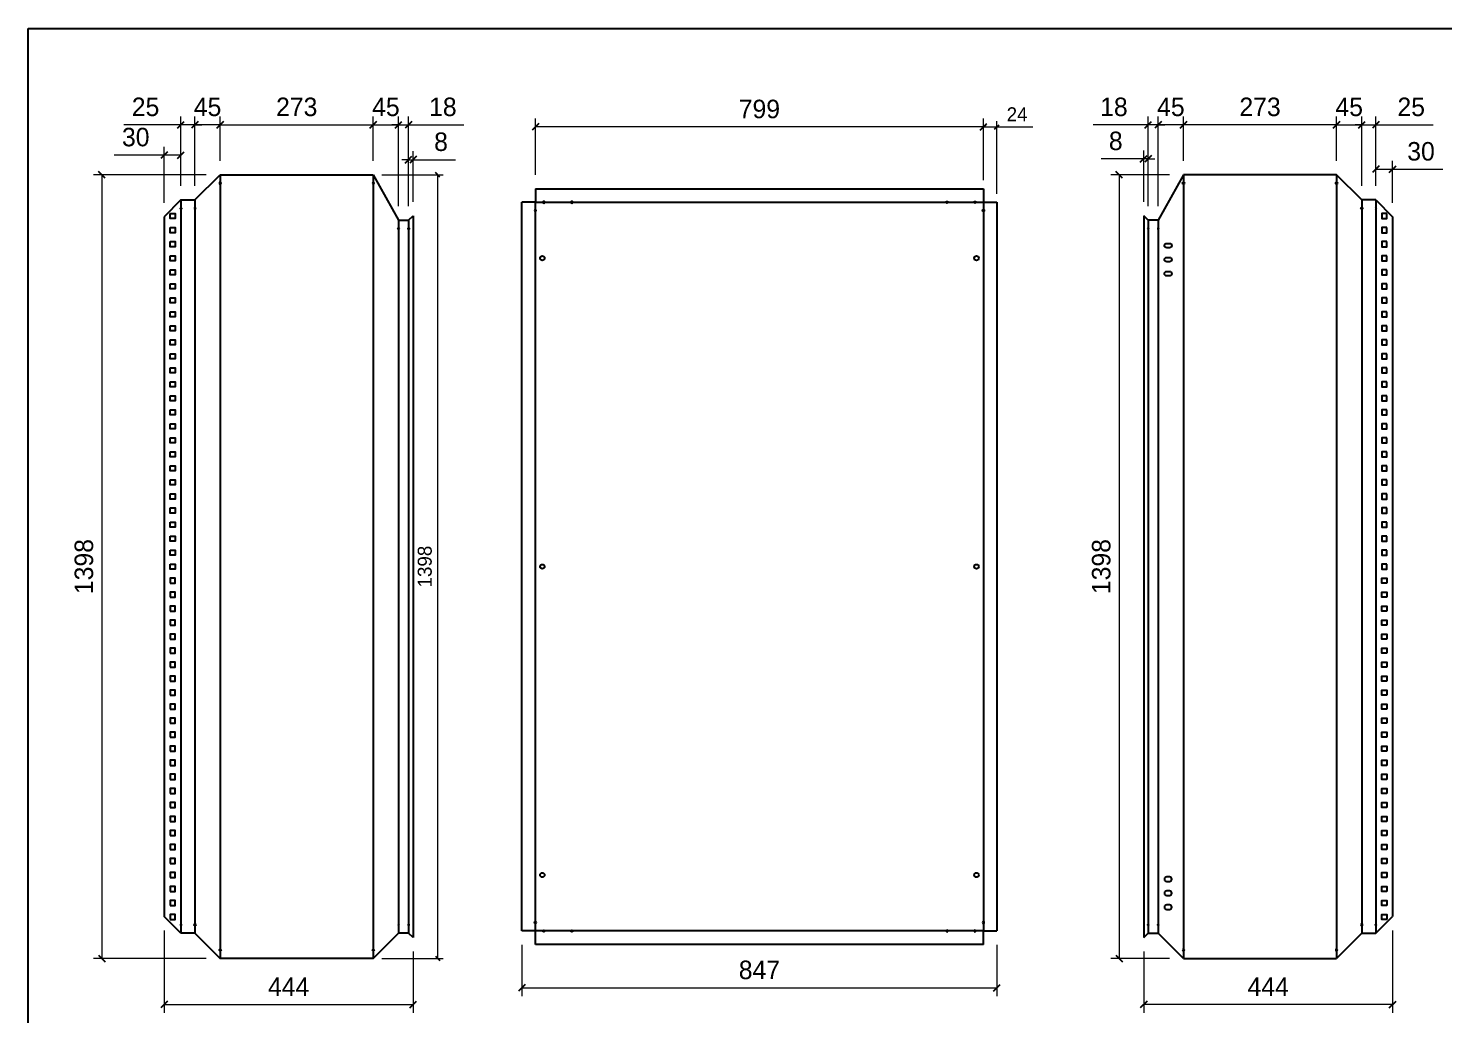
# Model space of a CAD drawing. Header units: millimetres. Extents: x 0 to 3953, y 0 to 2795.
# Drawn here: x 0 to 2524, y 1036 to 2795 of the extents above; entities that cross this region are included whole.
import ezdxf

# ---------------------------------------------------------------- set-up
doc = ezdxf.new("R2010")
doc.units = ezdxf.units.MM
doc.layers.add('CNC', color=7, linetype='Continuous')
doc.layers.add('DIM', color=253, linetype='Continuous')
doc.styles.add('Arial', font='arial.ttf')
doc.dimstyles.new('Dim-25', dxfattribs={"dimtxt": 25, "dimasz": 8, "dimexe": 10, "dimexo": 15, "dimgap": 10, "dimtad": 1, "dimdec": 0, "dimtxsty": 'Standard', "dimblk": 'OBLIQUE', "dimcen": 10, "dimclrd": 5, "dimclre": 5, "dimclrt": 3, "dimazin": 3, "dimtfac": 1, "dimtdec": 0, "dimtmove": 0, "dimatfit": 3, "dimldrblk": 'OBLIQUE', "dimlwd": 9, "dimlwe": 9})
doc.dimstyles.new('Dim-33', dxfattribs={"dimtxt": 33, "dimasz": 12, "dimexe": 15, "dimexo": 25, "dimgap": 15, "dimtad": 1, "dimdec": 0, "dimtxsty": 'Standard', "dimblk": 'OBLIQUE', "dimcen": 10, "dimclrd": 5, "dimclre": 5, "dimclrt": 3, "dimazin": 3, "dimtfac": 1, "dimtdec": 0, "dimtmove": 0, "dimatfit": 3, "dimldrblk": 'OPEN30', "dimlwd": 9, "dimlwe": 9})

# ---------------------------------------------------------------- blocks, each defined once
blk = doc.blocks.new('KHUNG CHUẨN')
at = {"color": 7}
blk.add_lwpolyline([(16919.2, -26555.2), (19889.2, -26555.2), (19889.2, -28655.2), (16919.2, -28655.2)], close=True, dxfattribs=at)
at = {"color": 3, "style": 'Arial'}
for tag, p in [('#01', (17055.6, -28580.1)), ('#02', (17431.4, -28580.1)), ('#03', (18030.6, -28580.1)), ('#08', (18751.7, -28580.1)), ('#10', (19064.8, -28580.1)), ('#04', (17024.8, -28634.6)), ('#05', (17308.5, -28633)), ('#06', (17632.7, -28633.7)), ('#07', (18002, -28634.7)), ('#09', (18753.8, -28632.6)), ('#11', (19060.3, -28625.7)), ('#12', (19806.5, -28628.9))]:
    blk.add_attdef(tag, p, '', height=20, dxfattribs=at)
blk = doc.blocks.new('*D1')
at = {"color": 0, "linetype": 'ByBlock', "lineweight": -2}
for p, q in [((733.9, 2529.9), (725.9, 2537.9)), ((725.9, 1140.3), (733.9, 1132.3))]:
    blk.add_line(p, q, dxfattribs=at)
at = {"layer": 'Defpoints', "color": 0, "transparency": 16777216}
for p in [(615.2, 2533.9), (615.2, 1136.3), (729.9, 1136.3)]:
    blk.add_point(p, dxfattribs=at)
at = {"layer": 'DIM', "color": 5, "lineweight": 9, "transparency": 16777216}
for p, q in [((630.2, 2533.9), (739.9, 2533.9)), ((729.9, 2533.9), (729.9, 1136.3)), ((630.2, 1136.3), (739.9, 1136.3))]:
    blk.add_line(p, q, dxfattribs=at)
at = {"layer": 'DIM', "color": 3, "transparency": 16777216, "insert": (707.1, 1835.1), "char_height": 25, "attachment_point": 5, "rotation": 90}
blk.add_mtext('1398', dxfattribs=at)
blk = doc.blocks.new('_Oblique')
at = {"color": 0, "linetype": 'ByBlock', "lineweight": -2}
blk.add_line((-0.5, -0.5), (0.5, 0.5), dxfattribs=at)
blk = doc.blocks.new('*D2')
at = {"color": 0, "linetype": 'ByBlock', "lineweight": -2}
for p, q in [((348.2, 2629), (336.2, 2617)), ((609.2, 2617), (621.2, 2629))]:
    blk.add_line(p, q, dxfattribs=at)
at = {"color": 5, "lineweight": 9, "ltscale": 3, "transparency": 16777216}
for p, q in [((342.2, 2558.9), (342.2, 2638)), ((615.2, 2558.9), (615.2, 2638)), ((342.2, 2623), (615.2, 2623))]:
    blk.add_line(p, q, dxfattribs=at)
at = {"layer": 'Defpoints', "color": 0, "ltscale": 3, "transparency": 16777216}
for p in [(615.2, 2623), (342.2, 2533.9), (615.2, 2533.9)]:
    blk.add_point(p, dxfattribs=at)
at = {"color": 3, "ltscale": 3, "transparency": 16777216, "insert": (478.7, 2654.8), "char_height": 33, "attachment_point": 5}
blk.add_mtext('273', dxfattribs=at)
blk = doc.blocks.new('_Open30')
at = {"color": 0, "linetype": 'ByBlock', "lineweight": -2}
for p, q in [((-1, 0.27), (0, 0)), ((0, 0), (-1, -0.27)), ((0, 0), (-1, 0))]:
    blk.add_line(p, q, dxfattribs=at)
blk = doc.blocks.new('*D3')
at = {"color": 0, "linetype": 'ByBlock', "lineweight": -2}
for p, q in [((621.2, 2629), (609.2, 2617)), ((654.2, 2617), (666.2, 2629))]:
    blk.add_line(p, q, dxfattribs=at)
at = {"color": 5, "lineweight": 9, "ltscale": 3, "transparency": 16777216}
for p, q in [((615.2, 2558.9), (615.2, 2638)), ((660.2, 2477.7), (660.2, 2638)), ((615.2, 2623), (660.2, 2623))]:
    blk.add_line(p, q, dxfattribs=at)
at = {"layer": 'Defpoints', "color": 0, "ltscale": 3, "transparency": 16777216}
for p in [(660.2, 2623), (615.2, 2533.9), (660.2, 2452.7)]:
    blk.add_point(p, dxfattribs=at)
at = {"color": 3, "ltscale": 3, "transparency": 16777216, "insert": (637.7, 2654.8), "char_height": 33, "attachment_point": 5}
blk.add_mtext('45', dxfattribs=at)
blk = doc.blocks.new('*D4')
at = {"color": 0, "linetype": 'ByBlock', "lineweight": -2}
for p, q in [((654.2, 2617), (666.2, 2629)), ((684.2, 2629), (672.2, 2617))]:
    blk.add_line(p, q, dxfattribs=at)
at = {"color": 5, "lineweight": 9, "ltscale": 3, "transparency": 16777216}
for p, q in [((660.2, 2477.7), (660.2, 2638)), ((678.2, 2477.7), (678.2, 2638)), ((660.2, 2623), (648.2, 2623)), ((660.2, 2623), (678.2, 2623)), ((678.2, 2623), (776.4, 2623))]:
    blk.add_line(p, q, dxfattribs=at)
at = {"layer": 'Defpoints', "color": 0, "ltscale": 3, "transparency": 16777216}
for p in [(678.2, 2623), (660.2, 2452.7), (678.2, 2452.7)]:
    blk.add_point(p, dxfattribs=at)
at = {"color": 3, "ltscale": 3, "transparency": 16777216, "insert": (739.3, 2654.8), "char_height": 33, "attachment_point": 5}
blk.add_mtext('18', dxfattribs=at)
blk = doc.blocks.new('*D5')
at = {"color": 5, "lineweight": 9, "ltscale": 3, "transparency": 16777216}
for p, q in [((242.2, 1186.3), (242.2, 1039.3)), ((686.2, 1148.3), (686.2, 1039.3)), ((242.2, 1054.3), (686.2, 1054.3))]:
    blk.add_line(p, q, dxfattribs=at)
at = {"color": 0, "linetype": 'ByBlock', "lineweight": -2}
for p, q in [((248.2, 1060.3), (236.2, 1048.3)), ((680.2, 1048.3), (692.2, 1060.3))]:
    blk.add_line(p, q, dxfattribs=at)
at = {"layer": 'Defpoints', "color": 0, "ltscale": 3, "transparency": 16777216}
for p in [(242.2, 1211.3), (686.2, 1173.3), (686.2, 1054.3)]:
    blk.add_point(p, dxfattribs=at)
at = {"color": 3, "ltscale": 3, "transparency": 16777216, "insert": (464.2, 1085.8), "char_height": 33, "attachment_point": 5}
blk.add_mtext('444', dxfattribs=at)
blk = doc.blocks.new('*D6')
at = {"color": 0, "linetype": 'ByBlock', "lineweight": -2}
for p, q in [((303.2, 2629), (291.2, 2617)), ((336.2, 2617), (348.2, 2629))]:
    blk.add_line(p, q, dxfattribs=at)
at = {"color": 5, "lineweight": 9, "ltscale": 3, "transparency": 16777216}
for p, q in [((297.2, 2513.9), (297.2, 2638)), ((342.2, 2558.9), (342.2, 2638)), ((342.2, 2623), (297.2, 2623))]:
    blk.add_line(p, q, dxfattribs=at)
at = {"layer": 'Defpoints', "color": 0, "ltscale": 3, "transparency": 16777216}
for p in [(297.2, 2623), (342.2, 2533.9), (297.2, 2488.9)]:
    blk.add_point(p, dxfattribs=at)
at = {"color": 3, "ltscale": 3, "transparency": 16777216, "insert": (319.7, 2654.8), "char_height": 33, "attachment_point": 5}
blk.add_mtext('45', dxfattribs=at)
blk = doc.blocks.new('*D7')
at = {"color": 0, "linetype": 'ByBlock', "lineweight": -2}
for p, q in [((266.2, 2617), (278.2, 2629)), ((303.2, 2629), (291.2, 2617))]:
    blk.add_line(p, q, dxfattribs=at)
at = {"color": 5, "lineweight": 9, "ltscale": 3, "transparency": 16777216}
for p, q in [((272.2, 2513.9), (272.2, 2638)), ((297.2, 2513.9), (297.2, 2638)), ((272.2, 2623), (170.1, 2623)), ((297.2, 2623), (272.2, 2623)), ((297.2, 2623), (309.2, 2623))]:
    blk.add_line(p, q, dxfattribs=at)
at = {"layer": 'Defpoints', "color": 0, "ltscale": 3, "transparency": 16777216}
for p in [(272.2, 2623), (272.2, 2488.9), (297.2, 2488.9)]:
    blk.add_point(p, dxfattribs=at)
at = {"color": 3, "ltscale": 3, "transparency": 16777216, "insert": (209.1, 2654.8), "char_height": 33, "attachment_point": 5}
blk.add_mtext('25', dxfattribs=at)
blk = doc.blocks.new('*D8')
at = {"color": 0, "linetype": 'ByBlock', "lineweight": -2}
for p, q in [((248.2, 2575), (236.2, 2563)), ((266.2, 2563), (278.2, 2575))]:
    blk.add_line(p, q, dxfattribs=at)
at = {"color": 5, "lineweight": 9, "ltscale": 3, "transparency": 16777216}
for p, q in [((242.2, 2483.9), (242.2, 2584)), ((272.2, 2513.9), (272.2, 2584)), ((242.2, 2569), (153, 2569)), ((272.2, 2569), (242.2, 2569))]:
    blk.add_line(p, q, dxfattribs=at)
at = {"layer": 'Defpoints', "color": 0, "ltscale": 3, "transparency": 16777216}
for p in [(242.2, 2569), (272.2, 2488.9), (242.2, 2458.9)]:
    blk.add_point(p, dxfattribs=at)
at = {"color": 3, "ltscale": 3, "transparency": 16777216, "insert": (191.6, 2600.9), "char_height": 33, "attachment_point": 5}
blk.add_mtext('30', dxfattribs=at)
blk = doc.blocks.new('*D9')
at = {"color": 5, "lineweight": 9, "ltscale": 3, "transparency": 16777216}
for p, q in [((678.2, 2477.7), (678.2, 2575.8)), ((686.2, 2485.7), (686.2, 2575.8)), ((678.2, 2560.8), (666.2, 2560.8)), ((678.2, 2560.8), (686.2, 2560.8)), ((686.2, 2560.8), (761.9, 2560.8))]:
    blk.add_line(p, q, dxfattribs=at)
at = {"color": 0, "linetype": 'ByBlock', "lineweight": -2}
for p, q in [((672.2, 2554.8), (684.2, 2566.8)), ((692.2, 2566.8), (680.2, 2554.8))]:
    blk.add_line(p, q, dxfattribs=at)
at = {"layer": 'Defpoints', "color": 0, "ltscale": 3, "transparency": 16777216}
for p in [(686.2, 2560.8), (678.2, 2452.7), (686.2, 2460.7)]:
    blk.add_point(p, dxfattribs=at)
at = {"color": 3, "ltscale": 3, "transparency": 16777216, "insert": (736, 2592.6), "char_height": 33, "attachment_point": 5}
blk.add_mtext('8', dxfattribs=at)
blk = doc.blocks.new('f3daunguoc')
at = {"layer": 'CNC', "color": 2, "lineweight": -3}
blk.add_circle((0, 0), 1.5, dxfattribs=at)
blk = doc.blocks.new('f2dauxuoi')
at = {"layer": 'CNC', "color": 2, "lineweight": -3}
blk.add_circle((0, 0), 1, dxfattribs=at)
blk = doc.blocks.new('*D10')
at = {"color": 5, "lineweight": 9, "ltscale": 3, "transparency": 16777216}
for p, q in [((317.2, 2533.9), (116.1, 2533.9)), ((131.1, 2533.9), (131.1, 1136.3)), ((317.2, 1136.3), (116.1, 1136.3))]:
    blk.add_line(p, q, dxfattribs=at)
at = {"color": 0, "linetype": 'ByBlock', "lineweight": -2}
for p, q in [((137.1, 2527.9), (125.1, 2539.9)), ((125.1, 1142.3), (137.1, 1130.3))]:
    blk.add_line(p, q, dxfattribs=at)
at = {"layer": 'Defpoints', "color": 0, "ltscale": 3, "transparency": 16777216}
for p in [(342.2, 2533.9), (131.1, 1136.3), (342.2, 1136.3)]:
    blk.add_point(p, dxfattribs=at)
at = {"color": 3, "ltscale": 3, "transparency": 16777216, "insert": (99.3, 1835.1), "char_height": 33, "attachment_point": 5, "rotation": 90}
blk.add_mtext('1398', dxfattribs=at)
blk = doc.blocks.new('*D11')
at = {"color": 5, "lineweight": 9, "ltscale": 3, "transparency": 16777216}
for p, q in [((2035.1, 2533.9), (1930.4, 2533.9)), ((1945.4, 2533.9), (1945.4, 1136.3)), ((2035.1, 1136.3), (1930.4, 1136.3))]:
    blk.add_line(p, q, dxfattribs=at)
at = {"color": 0, "linetype": 'ByBlock', "lineweight": -2}
for p, q in [((1951.4, 2527.9), (1939.4, 2539.9)), ((1939.4, 1142.3), (1951.4, 1130.3))]:
    blk.add_line(p, q, dxfattribs=at)
at = {"layer": 'Defpoints', "color": 0, "ltscale": 3, "transparency": 16777216}
for p in [(2060.1, 2533.9), (1945.4, 1136.3), (2060.1, 1136.3)]:
    blk.add_point(p, dxfattribs=at)
at = {"color": 3, "ltscale": 3, "transparency": 16777216, "insert": (1913.5, 1835.1), "char_height": 33, "attachment_point": 5, "rotation": 90}
blk.add_mtext('1398', dxfattribs=at)
blk = doc.blocks.new('*D12')
at = {"color": 0, "linetype": 'ByBlock', "lineweight": -2}
for p, q in [((2066.1, 2629), (2054.1, 2617)), ((2327.1, 2617), (2339.1, 2629))]:
    blk.add_line(p, q, dxfattribs=at)
at = {"color": 5, "lineweight": 9, "ltscale": 3, "transparency": 16777216}
for p, q in [((2060.1, 2558.9), (2060.1, 2638)), ((2333.1, 2558.9), (2333.1, 2638)), ((2333.1, 2623), (2060.1, 2623))]:
    blk.add_line(p, q, dxfattribs=at)
at = {"layer": 'Defpoints', "color": 0, "ltscale": 3, "transparency": 16777216}
for p in [(2060.1, 2623), (2060.1, 2533.9), (2333.1, 2533.9)]:
    blk.add_point(p, dxfattribs=at)
at = {"color": 3, "ltscale": 3, "transparency": 16777216, "insert": (2196.6, 2654.8), "char_height": 33, "attachment_point": 5}
blk.add_mtext('273', dxfattribs=at)
blk = doc.blocks.new('*D13')
at = {"color": 0, "linetype": 'ByBlock', "lineweight": -2}
for p, q in [((2021.1, 2629), (2009.1, 2617)), ((2054.1, 2617), (2066.1, 2629))]:
    blk.add_line(p, q, dxfattribs=at)
at = {"color": 5, "lineweight": 9, "ltscale": 3, "transparency": 16777216}
for p, q in [((2015.1, 2477.7), (2015.1, 2638)), ((2060.1, 2558.9), (2060.1, 2638)), ((2060.1, 2623), (2015.1, 2623))]:
    blk.add_line(p, q, dxfattribs=at)
at = {"layer": 'Defpoints', "color": 0, "ltscale": 3, "transparency": 16777216}
for p in [(2015.1, 2623), (2060.1, 2533.9), (2015.1, 2452.7)]:
    blk.add_point(p, dxfattribs=at)
at = {"color": 3, "ltscale": 3, "transparency": 16777216, "insert": (2037.6, 2654.8), "char_height": 33, "attachment_point": 5}
blk.add_mtext('45', dxfattribs=at)
blk = doc.blocks.new('*D14')
at = {"color": 0, "linetype": 'ByBlock', "lineweight": -2}
for p, q in [((1991.1, 2617), (2003.1, 2629)), ((2021.1, 2629), (2009.1, 2617))]:
    blk.add_line(p, q, dxfattribs=at)
at = {"color": 5, "lineweight": 9, "ltscale": 3, "transparency": 16777216}
for p, q in [((1997.1, 2477.7), (1997.1, 2638)), ((2015.1, 2477.7), (2015.1, 2638)), ((1997.1, 2623), (1898.9, 2623)), ((2015.1, 2623), (1997.1, 2623)), ((2015.1, 2623), (2027.1, 2623))]:
    blk.add_line(p, q, dxfattribs=at)
at = {"layer": 'Defpoints', "color": 0, "ltscale": 3, "transparency": 16777216}
for p in [(1997.1, 2623), (1997.1, 2452.7), (2015.1, 2452.7)]:
    blk.add_point(p, dxfattribs=at)
at = {"color": 3, "ltscale": 3, "transparency": 16777216, "insert": (1936, 2654.8), "char_height": 33, "attachment_point": 5}
blk.add_mtext('18', dxfattribs=at)
blk = doc.blocks.new('*D15')
at = {"color": 5, "lineweight": 9, "ltscale": 3, "transparency": 16777216}
for p, q in [((2433.1, 1186.3), (2433.1, 1039.3)), ((1989.1, 1148.3), (1989.1, 1039.3)), ((2433.1, 1054.3), (1989.1, 1054.3))]:
    blk.add_line(p, q, dxfattribs=at)
at = {"color": 0, "linetype": 'ByBlock', "lineweight": -2}
for p, q in [((1995.1, 1060.3), (1983.1, 1048.3)), ((2427.1, 1048.3), (2439.1, 1060.3))]:
    blk.add_line(p, q, dxfattribs=at)
at = {"layer": 'Defpoints', "color": 0, "ltscale": 3, "transparency": 16777216}
for p in [(2433.1, 1211.3), (1989.1, 1173.3), (1989.1, 1054.3)]:
    blk.add_point(p, dxfattribs=at)
at = {"color": 3, "ltscale": 3, "transparency": 16777216, "insert": (2211.1, 1085.8), "char_height": 33, "attachment_point": 5}
blk.add_mtext('444', dxfattribs=at)
blk = doc.blocks.new('*D16')
at = {"color": 0, "linetype": 'ByBlock', "lineweight": -2}
for p, q in [((2339.1, 2629), (2327.1, 2617)), ((2372.1, 2617), (2384.1, 2629))]:
    blk.add_line(p, q, dxfattribs=at)
at = {"color": 5, "lineweight": 9, "ltscale": 3, "transparency": 16777216}
for p, q in [((2333.1, 2558.9), (2333.1, 2638)), ((2378.1, 2513.9), (2378.1, 2638)), ((2333.1, 2623), (2378.1, 2623))]:
    blk.add_line(p, q, dxfattribs=at)
at = {"layer": 'Defpoints', "color": 0, "ltscale": 3, "transparency": 16777216}
for p in [(2378.1, 2623), (2333.1, 2533.9), (2378.1, 2488.9)]:
    blk.add_point(p, dxfattribs=at)
at = {"color": 3, "ltscale": 3, "transparency": 16777216, "insert": (2355.6, 2654.8), "char_height": 33, "attachment_point": 5}
blk.add_mtext('45', dxfattribs=at)
blk = doc.blocks.new('*D17')
at = {"color": 0, "linetype": 'ByBlock', "lineweight": -2}
for p, q in [((2372.1, 2617), (2384.1, 2629)), ((2409.1, 2629), (2397.1, 2617))]:
    blk.add_line(p, q, dxfattribs=at)
at = {"color": 5, "lineweight": 9, "ltscale": 3, "transparency": 16777216}
for p, q in [((2378.1, 2513.9), (2378.1, 2638)), ((2403.1, 2513.9), (2403.1, 2638)), ((2378.1, 2623), (2366.1, 2623)), ((2378.1, 2623), (2403.1, 2623)), ((2403.1, 2623), (2505.2, 2623))]:
    blk.add_line(p, q, dxfattribs=at)
at = {"layer": 'Defpoints', "color": 0, "ltscale": 3, "transparency": 16777216}
for p in [(2403.1, 2623), (2378.1, 2488.9), (2403.1, 2488.9)]:
    blk.add_point(p, dxfattribs=at)
at = {"color": 3, "ltscale": 3, "transparency": 16777216, "insert": (2466.2, 2654.8), "char_height": 33, "attachment_point": 5}
blk.add_mtext('25', dxfattribs=at)
blk = doc.blocks.new('*D18')
at = {"color": 0, "linetype": 'ByBlock', "lineweight": -2}
for p, q in [((2409.1, 2549.7), (2397.1, 2537.7)), ((2427.1, 2537.7), (2439.1, 2549.7))]:
    blk.add_line(p, q, dxfattribs=at)
at = {"color": 5, "lineweight": 9, "ltscale": 3, "transparency": 16777216}
for p, q in [((2403.1, 2513.9), (2403.1, 2558.7)), ((2433.1, 2483.9), (2433.1, 2558.7)), ((2403.1, 2543.7), (2433.1, 2543.7)), ((2433.1, 2543.7), (2522.3, 2543.7))]:
    blk.add_line(p, q, dxfattribs=at)
at = {"layer": 'Defpoints', "color": 0, "ltscale": 3, "transparency": 16777216}
for p in [(2433.1, 2543.7), (2403.1, 2488.9), (2433.1, 2458.9)]:
    blk.add_point(p, dxfattribs=at)
at = {"color": 3, "ltscale": 3, "transparency": 16777216, "insert": (2483.7, 2575.5), "char_height": 33, "attachment_point": 5}
blk.add_mtext('30', dxfattribs=at)
blk = doc.blocks.new('*D19')
at = {"color": 5, "lineweight": 9, "ltscale": 3, "transparency": 16777216}
for p, q in [((1989.1, 2485.7), (1989.1, 2577.2)), ((1997.1, 2477.7), (1997.1, 2577.2)), ((1989.1, 2562.2), (1913.4, 2562.2)), ((1997.1, 2562.2), (1989.1, 2562.2)), ((1997.1, 2562.2), (2009.1, 2562.2))]:
    blk.add_line(p, q, dxfattribs=at)
at = {"color": 0, "linetype": 'ByBlock', "lineweight": -2}
for p, q in [((1983.1, 2556.2), (1995.1, 2568.2)), ((2003.1, 2568.2), (1991.1, 2556.2))]:
    blk.add_line(p, q, dxfattribs=at)
at = {"layer": 'Defpoints', "color": 0, "ltscale": 3, "transparency": 16777216}
for p in [(1989.1, 2562.2), (1989.1, 2460.7), (1997.1, 2452.7)]:
    blk.add_point(p, dxfattribs=at)
at = {"color": 3, "ltscale": 3, "transparency": 16777216, "insert": (1939.3, 2594.1), "char_height": 33, "attachment_point": 5}
blk.add_mtext('8', dxfattribs=at)
blk = doc.blocks.new('*D20')
at = {"color": 0, "linetype": 'ByBlock', "lineweight": -2}
for p, q in [((1707.3, 2623.2), (1699.3, 2615.2)), ((1723.3, 2615.2), (1731.3, 2623.2))]:
    blk.add_line(p, q, dxfattribs=at)
at = {"layer": 'Defpoints', "color": 0, "transparency": 16777216}
for p in [(1727.3, 2619.2), (1703.3, 2509), (1727.3, 2485)]:
    blk.add_point(p, dxfattribs=at)
at = {"layer": 'DIM', "color": 5, "lineweight": 9, "transparency": 16777216}
for p, q in [((1703.3, 2524), (1703.3, 2629.2)), ((1727.3, 2500), (1727.3, 2629.2)), ((1703.3, 2619.2), (1727.3, 2619.2)), ((1727.3, 2619.2), (1791.4, 2619.2))]:
    blk.add_line(p, q, dxfattribs=at)
at = {"layer": 'DIM', "color": 3, "transparency": 16777216, "insert": (1763.3, 2641.7), "char_height": 25, "attachment_point": 5}
blk.add_mtext('24', dxfattribs=at)
blk = doc.blocks.new('*D21')
at = {"color": 0, "linetype": 'ByBlock', "lineweight": -2}
for p, q in [((910.3, 2625.2), (898.3, 2613.2)), ((1697.3, 2613.2), (1709.3, 2625.2))]:
    blk.add_line(p, q, dxfattribs=at)
at = {"color": 5, "lineweight": 9, "ltscale": 3, "transparency": 16777216}
for p, q in [((904.3, 2534), (904.3, 2634.2)), ((1703.3, 2534), (1703.3, 2634.2)), ((1703.3, 2619.2), (904.3, 2619.2))]:
    blk.add_line(p, q, dxfattribs=at)
at = {"layer": 'Defpoints', "color": 0, "ltscale": 3, "transparency": 16777216}
for p in [(904.3, 2619.2), (904.3, 2509), (1703.3, 2509)]:
    blk.add_point(p, dxfattribs=at)
at = {"color": 3, "ltscale": 3, "transparency": 16777216, "insert": (1303.8, 2651), "char_height": 33, "attachment_point": 5}
blk.add_mtext('799', dxfattribs=at)
blk = doc.blocks.new('*D22')
at = {"color": 5, "lineweight": 9, "ltscale": 3, "transparency": 16777216}
for p, q in [((880.3, 1160.2), (880.3, 1068.8)), ((1727.3, 1160.2), (1727.3, 1068.8)), ((880.3, 1083.8), (1727.3, 1083.8))]:
    blk.add_line(p, q, dxfattribs=at)
at = {"color": 0, "linetype": 'ByBlock', "lineweight": -2}
for p, q in [((886.3, 1089.8), (874.3, 1077.8)), ((1721.3, 1077.8), (1733.3, 1089.8))]:
    blk.add_line(p, q, dxfattribs=at)
at = {"layer": 'Defpoints', "color": 0, "ltscale": 3, "transparency": 16777216}
for p in [(880.3, 1185.2), (1727.3, 1185.2), (1727.3, 1083.8)]:
    blk.add_point(p, dxfattribs=at)
at = {"color": 3, "ltscale": 3, "transparency": 16777216, "insert": (1303.8, 1115.6), "char_height": 33, "attachment_point": 5}
blk.add_mtext('847', dxfattribs=at)

msp = doc.modelspace()

# ---------------------------------------------------------------- linework, layer by layer
at = {"color": 7}
for p, q in [((297.2, 2488.9), (342.2, 2533.9)), ((342.2, 2533.9), (342.2, 1136.3)), ((615.2, 2533.9), (615.2, 1136.3)), ((615.2, 2533.9), (660.2, 2452.7)), ((2060.1, 2533.9), (2015.1, 2452.7)), ((2060.1, 2533.9), (2060.1, 1136.3)), ((2333.1, 2533.9), (2333.1, 1136.3)), ((2378.1, 2488.9), (2333.1, 2533.9)), ((272.2, 2488.9), (242.2, 2458.9)), ((272.2, 2488.9), (272.2, 1181.3)), ((297.2, 2488.9), (297.2, 1181.3)), ((2378.1, 2488.9), (2378.1, 1181.3)), ((2403.1, 2488.9), (2403.1, 1181.3)), ((2403.1, 2488.9), (2433.1, 2458.9)), ((242.2, 2458.9), (242.2, 1211.3)), ((660.2, 2452.7), (678.2, 2452.7)), ((660.2, 2452.7), (660.2, 1181.3)), ((678.2, 2452.7), (686.2, 2460.7)), ((678.2, 2452.7), (678.2, 1181.3)), ((686.2, 2460.7), (686.2, 1173.3)), ((1989.1, 2460.7), (1989.1, 1173.3)), ((1997.1, 2452.7), (1989.1, 2460.7)), ((2015.1, 2452.7), (1997.1, 2452.7)), ((1997.1, 2452.7), (1997.1, 1181.3)), ((2015.1, 2452.7), (2015.1, 1181.3)), ((2433.1, 2458.9), (2433.1, 1211.3)), ((272.2, 1181.3), (242.2, 1211.3)), ((2403.1, 1181.3), (2433.1, 1211.3)), ((297.2, 1181.3), (342.2, 1136.3)), ((615.2, 1136.3), (660.2, 1181.3)), ((678.2, 1181.3), (660.2, 1181.3)), ((686.2, 1173.3), (678.2, 1181.3)), ((1989.1, 1173.3), (1997.1, 1181.3)), ((1997.1, 1181.3), (2015.1, 1181.3)), ((2060.1, 1136.3), (2015.1, 1181.3)), ((2378.1, 1181.3), (2333.1, 1136.3))]:
    msp.add_line(p, q, dxfattribs=at)
for points in [[(342.2, 2533.9), (615.2, 2533.9)], [(2333.1, 2533.9), (2060.1, 2533.9)], [(272.2, 2488.9), (297.2, 2488.9)], [(2403.1, 2488.9), (2378.1, 2488.9)], [(297.2, 1181.3), (272.2, 1181.3)], [(2378.1, 1181.3), (2403.1, 1181.3)], [(615.2, 1136.3), (342.2, 1136.3)], [(2060.1, 1136.3), (2333.1, 1136.3)]]:
    msp.add_lwpolyline(points, dxfattribs=at)
for points in [[(904.3, 2509), (904.3, 2485), (880.3, 2485)], [(904.3, 2509), (1703.3, 2509)], [(1703.3, 2509), (1703.3, 2485), (1727.3, 2485)], [(1703.3, 2509), (1703.3, 2485), (1727.3, 2485)], [(880.3, 1185.2), (880.3, 2485)], [(1727.3, 2485), (1727.3, 1185.2)], [(904.3, 1161.2), (904.3, 1185.2), (880.3, 1185.2)], [(1703.3, 1161.2), (904.3, 1161.2)], [(1703.3, 1161.2), (1703.3, 1185.2), (1727.3, 1185.2)]]:
    msp.add_lwpolyline(points)
msp.add_lwpolyline([(904.3, 2485), (1703.3, 2485), (1703.3, 1185.2), (904.3, 1185.2)], close=True)
at = {"color": 2, "ltscale": 3}
for points in [[(252.7, 2464.6), (261.7, 2464.6), (261.7, 2455.6), (252.7, 2455.6)], [(2422.6, 2464.6), (2413.6, 2464.6), (2413.6, 2455.6), (2422.6, 2455.6)], [(252.7, 2439.6), (261.7, 2439.6), (261.7, 2430.6), (252.7, 2430.6)], [(2422.6, 2439.6), (2413.6, 2439.6), (2413.6, 2430.6), (2422.6, 2430.6)], [(252.7, 2414.6), (261.7, 2414.6), (261.7, 2405.6), (252.7, 2405.6)], [(2422.6, 2414.6), (2413.6, 2414.6), (2413.6, 2405.6), (2422.6, 2405.6)], [(252.7, 2389.6), (261.7, 2389.6), (261.7, 2380.6), (252.7, 2380.6)], [(2422.6, 2389.6), (2413.6, 2389.6), (2413.6, 2380.6), (2422.6, 2380.6)], [(252.7, 2364.6), (261.7, 2364.6), (261.7, 2355.6), (252.7, 2355.6)], [(2422.6, 2364.6), (2413.6, 2364.6), (2413.6, 2355.6), (2422.6, 2355.6)], [(252.7, 2339.6), (261.7, 2339.6), (261.7, 2330.6), (252.7, 2330.6)], [(2422.6, 2339.6), (2413.6, 2339.6), (2413.6, 2330.6), (2422.6, 2330.6)], [(252.7, 2314.6), (261.7, 2314.6), (261.7, 2305.6), (252.7, 2305.6)], [(2422.6, 2314.6), (2413.6, 2314.6), (2413.6, 2305.6), (2422.6, 2305.6)], [(252.7, 2289.6), (261.7, 2289.6), (261.7, 2280.6), (252.7, 2280.6)], [(2422.6, 2289.6), (2413.6, 2289.6), (2413.6, 2280.6), (2422.6, 2280.6)], [(252.7, 2264.6), (261.7, 2264.6), (261.7, 2255.6), (252.7, 2255.6)], [(2422.6, 2264.6), (2413.6, 2264.6), (2413.6, 2255.6), (2422.6, 2255.6)], [(252.7, 2239.6), (261.7, 2239.6), (261.7, 2230.6), (252.7, 2230.6)], [(2422.6, 2239.6), (2413.6, 2239.6), (2413.6, 2230.6), (2422.6, 2230.6)], [(252.7, 2214.6), (261.7, 2214.6), (261.7, 2205.6), (252.7, 2205.6)], [(2422.6, 2214.6), (2413.6, 2214.6), (2413.6, 2205.6), (2422.6, 2205.6)], [(252.7, 2189.6), (261.7, 2189.6), (261.7, 2180.6), (252.7, 2180.6)], [(2422.6, 2189.6), (2413.6, 2189.6), (2413.6, 2180.6), (2422.6, 2180.6)], [(252.7, 2164.6), (261.7, 2164.6), (261.7, 2155.6), (252.7, 2155.6)], [(2422.6, 2164.6), (2413.6, 2164.6), (2413.6, 2155.6), (2422.6, 2155.6)], [(252.7, 2139.6), (261.7, 2139.6), (261.7, 2130.6), (252.7, 2130.6)], [(2422.6, 2139.6), (2413.6, 2139.6), (2413.6, 2130.6), (2422.6, 2130.6)], [(252.7, 2114.6), (261.7, 2114.6), (261.7, 2105.6), (252.7, 2105.6)], [(2422.6, 2114.6), (2413.6, 2114.6), (2413.6, 2105.6), (2422.6, 2105.6)], [(252.7, 2089.6), (261.7, 2089.6), (261.7, 2080.6), (252.7, 2080.6)], [(2422.6, 2089.6), (2413.6, 2089.6), (2413.6, 2080.6), (2422.6, 2080.6)], [(252.7, 2064.6), (261.7, 2064.6), (261.7, 2055.6), (252.7, 2055.6)], [(2422.6, 2064.6), (2413.6, 2064.6), (2413.6, 2055.6), (2422.6, 2055.6)], [(252.7, 2039.6), (261.7, 2039.6), (261.7, 2030.6), (252.7, 2030.6)], [(2422.6, 2039.6), (2413.6, 2039.6), (2413.6, 2030.6), (2422.6, 2030.6)], [(252.7, 2014.6), (261.7, 2014.6), (261.7, 2005.6), (252.7, 2005.6)], [(2422.6, 2014.6), (2413.6, 2014.6), (2413.6, 2005.6), (2422.6, 2005.6)], [(252.7, 1989.6), (261.7, 1989.6), (261.7, 1980.6), (252.7, 1980.6)], [(2422.6, 1989.6), (2413.6, 1989.6), (2413.6, 1980.6), (2422.6, 1980.6)], [(252.7, 1964.6), (261.7, 1964.6), (261.7, 1955.6), (252.7, 1955.6)], [(2422.6, 1964.6), (2413.6, 1964.6), (2413.6, 1955.6), (2422.6, 1955.6)], [(252.7, 1939.6), (261.7, 1939.6), (261.7, 1930.6), (252.7, 1930.6)], [(2422.6, 1939.6), (2413.6, 1939.6), (2413.6, 1930.6), (2422.6, 1930.6)], [(252.7, 1914.6), (261.7, 1914.6), (261.7, 1905.6), (252.7, 1905.6)], [(2422.6, 1914.6), (2413.6, 1914.6), (2413.6, 1905.6), (2422.6, 1905.6)], [(252.7, 1889.6), (261.7, 1889.6), (261.7, 1880.6), (252.7, 1880.6)], [(2422.6, 1889.6), (2413.6, 1889.6), (2413.6, 1880.6), (2422.6, 1880.6)], [(252.7, 1864.6), (261.7, 1864.6), (261.7, 1855.6), (252.7, 1855.6)], [(2422.6, 1864.6), (2413.6, 1864.6), (2413.6, 1855.6), (2422.6, 1855.6)], [(252.7, 1839.6), (261.7, 1839.6), (261.7, 1830.6), (252.7, 1830.6)], [(2422.6, 1839.6), (2413.6, 1839.6), (2413.6, 1830.6), (2422.6, 1830.6)], [(252.7, 1805.6), (261.7, 1805.6), (261.7, 1814.6), (252.7, 1814.6)], [(2422.6, 1805.6), (2413.6, 1805.6), (2413.6, 1814.6), (2422.6, 1814.6)], [(252.7, 1780.6), (261.7, 1780.6), (261.7, 1789.6), (252.7, 1789.6)], [(2422.6, 1780.6), (2413.6, 1780.6), (2413.6, 1789.6), (2422.6, 1789.6)], [(252.7, 1755.6), (261.7, 1755.6), (261.7, 1764.6), (252.7, 1764.6)], [(2422.6, 1755.6), (2413.6, 1755.6), (2413.6, 1764.6), (2422.6, 1764.6)], [(252.7, 1730.6), (261.7, 1730.6), (261.7, 1739.6), (252.7, 1739.6)], [(2422.6, 1730.6), (2413.6, 1730.6), (2413.6, 1739.6), (2422.6, 1739.6)], [(252.7, 1705.6), (261.7, 1705.6), (261.7, 1714.6), (252.7, 1714.6)], [(2422.6, 1705.6), (2413.6, 1705.6), (2413.6, 1714.6), (2422.6, 1714.6)], [(252.7, 1680.6), (261.7, 1680.6), (261.7, 1689.6), (252.7, 1689.6)], [(2422.6, 1680.6), (2413.6, 1680.6), (2413.6, 1689.6), (2422.6, 1689.6)], [(252.7, 1655.6), (261.7, 1655.6), (261.7, 1664.6), (252.7, 1664.6)], [(2422.6, 1655.6), (2413.6, 1655.6), (2413.6, 1664.6), (2422.6, 1664.6)], [(252.7, 1630.6), (261.7, 1630.6), (261.7, 1639.6), (252.7, 1639.6)], [(2422.6, 1630.6), (2413.6, 1630.6), (2413.6, 1639.6), (2422.6, 1639.6)], [(252.7, 1605.6), (261.7, 1605.6), (261.7, 1614.6), (252.7, 1614.6)], [(2422.6, 1605.6), (2413.6, 1605.6), (2413.6, 1614.6), (2422.6, 1614.6)], [(252.7, 1580.6), (261.7, 1580.6), (261.7, 1589.6), (252.7, 1589.6)], [(2422.6, 1580.6), (2413.6, 1580.6), (2413.6, 1589.6), (2422.6, 1589.6)], [(252.7, 1555.6), (261.7, 1555.6), (261.7, 1564.6), (252.7, 1564.6)], [(2422.6, 1555.6), (2413.6, 1555.6), (2413.6, 1564.6), (2422.6, 1564.6)], [(252.7, 1530.6), (261.7, 1530.6), (261.7, 1539.6), (252.7, 1539.6)], [(252.7, 1505.6), (261.7, 1505.6), (261.7, 1514.6), (252.7, 1514.6)], [(2422.6, 1530.6), (2413.6, 1530.6), (2413.6, 1539.6), (2422.6, 1539.6)], [(2422.6, 1505.6), (2413.6, 1505.6), (2413.6, 1514.6), (2422.6, 1514.6)], [(252.7, 1480.6), (261.7, 1480.6), (261.7, 1489.6), (252.7, 1489.6)], [(2422.6, 1480.6), (2413.6, 1480.6), (2413.6, 1489.6), (2422.6, 1489.6)], [(252.7, 1455.6), (261.7, 1455.6), (261.7, 1464.6), (252.7, 1464.6)], [(2422.6, 1455.6), (2413.6, 1455.6), (2413.6, 1464.6), (2422.6, 1464.6)], [(252.7, 1430.6), (261.7, 1430.6), (261.7, 1439.6), (252.7, 1439.6)], [(2422.6, 1430.6), (2413.6, 1430.6), (2413.6, 1439.6), (2422.6, 1439.6)], [(252.7, 1405.6), (261.7, 1405.6), (261.7, 1414.6), (252.7, 1414.6)], [(2422.6, 1405.6), (2413.6, 1405.6), (2413.6, 1414.6), (2422.6, 1414.6)], [(252.7, 1380.6), (261.7, 1380.6), (261.7, 1389.6), (252.7, 1389.6)], [(2422.6, 1380.6), (2413.6, 1380.6), (2413.6, 1389.6), (2422.6, 1389.6)], [(252.7, 1355.6), (261.7, 1355.6), (261.7, 1364.6), (252.7, 1364.6)], [(2422.6, 1355.6), (2413.6, 1355.6), (2413.6, 1364.6), (2422.6, 1364.6)], [(252.7, 1330.6), (261.7, 1330.6), (261.7, 1339.6), (252.7, 1339.6)], [(2422.6, 1330.6), (2413.6, 1330.6), (2413.6, 1339.6), (2422.6, 1339.6)], [(252.7, 1305.6), (261.7, 1305.6), (261.7, 1314.6), (252.7, 1314.6)], [(2422.6, 1305.6), (2413.6, 1305.6), (2413.6, 1314.6), (2422.6, 1314.6)], [(252.7, 1280.6), (261.7, 1280.6), (261.7, 1289.6), (252.7, 1289.6)], [(2422.6, 1280.6), (2413.6, 1280.6), (2413.6, 1289.6), (2422.6, 1289.6)], [(252.7, 1255.6), (261.7, 1255.6), (261.7, 1264.6), (252.7, 1264.6)], [(2422.6, 1255.6), (2413.6, 1255.6), (2413.6, 1264.6), (2422.6, 1264.6)], [(252.7, 1230.6), (261.7, 1230.6), (261.7, 1239.6), (252.7, 1239.6)], [(2422.6, 1230.6), (2413.6, 1230.6), (2413.6, 1239.6), (2422.6, 1239.6)], [(252.7, 1205.6), (261.7, 1205.6), (261.7, 1214.6), (252.7, 1214.6)], [(2422.6, 1205.6), (2413.6, 1205.6), (2413.6, 1214.6), (2422.6, 1214.6)]]:
    msp.add_lwpolyline(points, close=True, dxfattribs=at)
at = {"color": 2}
for points in [[(2030.1, 2403.6, -1), (2030.1, 2411.6), (2035.1, 2411.6, -1), (2035.1, 2403.6)], [(2030.1, 2378.6, -1), (2030.1, 2386.6), (2035.1, 2386.6, -1), (2035.1, 2378.6)], [(2030.1, 2353.6, -1), (2030.1, 2361.6), (2035.1, 2361.6, -1), (2035.1, 2353.6)], [(2030.1, 1281.6, 1), (2030.1, 1273.6), (2035.1, 1273.6, 1), (2035.1, 1281.6)], [(2030.1, 1256.6, 1), (2030.1, 1248.6), (2035.1, 1248.6, 1), (2035.1, 1256.6)], [(2030.1, 1231.6, 1), (2030.1, 1223.6), (2035.1, 1223.6, 1), (2035.1, 1231.6)]]:
    msp.add_lwpolyline(points, format="xyb", close=True, dxfattribs=at)
for centre in [(916.6, 2385.1), (1691, 2385.1), (916.6, 1835.1), (1691, 1835.1), (916.6, 1285.1), (1691, 1285.1)]:
    msp.add_circle(centre, 4, dxfattribs=at)

# ---------------------------------------------------------------- block references
at = {"color": 3, "xscale": 1.330999999991036, "yscale": 1.330999999991036, "zscale": 1.330999999991036}
msp.add_blockref('KHUNG CHUẨN', (-22519.5, 38140), dxfattribs=at)
at = {"lineweight": -3, "xscale": -1, "rotation": 180}
for name, p in [('f3daunguoc', (342.2, 2518.9)), ('f3daunguoc', (615.2, 2518.9)), ('f3daunguoc', (297.2, 2473.9)), ('f3daunguoc', (919.3, 2485)), ('f3daunguoc', (969.3, 2485)), ('f3daunguoc', (904.3, 2470)), ('f2dauxuoi', (272.2, 1196.3)), ('f2dauxuoi', (660.2, 1196.3)), ('f2dauxuoi', (678.2, 1196.3))]:
    msp.add_blockref(name, p, dxfattribs=at)
at = {"lineweight": -3, "rotation": 180}
for name, p in [('f3daunguoc', (2060.1, 2518.9)), ('f3daunguoc', (2333.1, 2518.9)), ('f3daunguoc', (1638.3, 2485)), ('f3daunguoc', (1688.3, 2485)), ('f3daunguoc', (2378.1, 2473.9)), ('f3daunguoc', (1703.3, 2470)), ('f2dauxuoi', (1997.1, 1196.3)), ('f2dauxuoi', (2015.1, 1196.3)), ('f2dauxuoi', (2403.1, 1196.3))]:
    msp.add_blockref(name, p, dxfattribs=at)
at = {"lineweight": -3}
for name, p in [('f2dauxuoi', (272.2, 2473.9)), ('f2dauxuoi', (660.2, 2437.7)), ('f2dauxuoi', (678.2, 2437.7)), ('f3daunguoc', (297.2, 1196.3)), ('f3daunguoc', (904.3, 1200.2)), ('f3daunguoc', (919.3, 1185.2)), ('f3daunguoc', (969.3, 1185.2)), ('f3daunguoc', (342.2, 1151.3)), ('f3daunguoc', (615.2, 1151.3))]:
    msp.add_blockref(name, p, dxfattribs=at)
at = {"lineweight": -3, "xscale": -1}
for name, p in [('f2dauxuoi', (2403.1, 2473.9)), ('f2dauxuoi', (1997.1, 2437.7)), ('f2dauxuoi', (2015.1, 2437.7)), ('f3daunguoc', (1638.3, 1185.2)), ('f3daunguoc', (1688.3, 1185.2)), ('f3daunguoc', (1703.3, 1200.2)), ('f3daunguoc', (2378.1, 1196.3)), ('f3daunguoc', (2060.1, 1151.3)), ('f3daunguoc', (2333.1, 1151.3))]:
    msp.add_blockref(name, p, dxfattribs=at)

# ---------------------------------------------------------------- dimensions: what is measured, and where the dimension line sits
at = {"ltscale": 3}
for base, p1, p2, picture, middle in [((272.2, 2623), (297.2, 2488.9), (272.2, 2488.9), '*D7', (209.1, 2623)), ((297.2, 2623), (342.2, 2533.9), (297.2, 2488.9), '*D6', (319.7, 2623)), ((615.2, 2623), (342.2, 2533.9), (615.2, 2533.9), '*D2', (478.7, 2623)), ((660.2, 2623), (615.2, 2533.9), (660.2, 2452.7), '*D3', (637.7, 2623)), ((242.2, 2569), (272.2, 2488.9), (242.2, 2458.9), '*D8', (191.6, 2569)), ((686.2, 2560.8), (678.2, 2452.7), (686.2, 2460.7), '*D9', (736, 2560.8))]:
    dim = msp.add_linear_dim(base=base, p1=p1, p2=p2, dimstyle='Dim-33', dxfattribs=at)
    dim.commit()
    dim.dimension.update_dxf_attribs({"geometry": picture, "text_midpoint": middle, "dimtype": 160})
for base, p1, p2, picture, middle in [((678.2, 2623), (660.2, 2452.7), (678.2, 2452.7), '*D4', (739.3, 2654.8)), ((904.3, 2619.2), (1703.3, 2509), (904.3, 2509), '*D21', (1303.8, 2651)), ((686.2, 1054.3), (242.2, 1211.3), (686.2, 1173.3), '*D5', (464.2, 1085.8)), ((1727.3, 1083.8), (880.3, 1185.2), (1727.3, 1185.2), '*D22', (1303.8, 1115.6))]:
    dim = msp.add_linear_dim(base=base, p1=p1, p2=p2, dimstyle='Dim-33', dxfattribs=at)
    dim.commit()
    dim.dimension.update_dxf_attribs({"geometry": picture, "text_midpoint": middle})
for base, p1, p2, angle, picture, middle in [((1997.1, 2623), (2015.1, 2452.7), (1997.1, 2452.7), 180, '*D14', (1936, 2654.8)), ((131.1, 1136.3), (342.2, 2533.9), (342.2, 1136.3), 90, '*D10', (99.3, 1835.1)), ((1945.4, 1136.3), (2060.1, 2533.9), (2060.1, 1136.3), 90, '*D11', (1913.5, 1835.1)), ((1989.1, 1054.3), (2433.1, 1211.3), (1989.1, 1173.3), 180, '*D15', (2211.1, 1085.8))]:
    dim = msp.add_linear_dim(base=base, p1=p1, p2=p2, angle=angle, dimstyle='Dim-33', dxfattribs=at)
    dim.commit()
    dim.dimension.update_dxf_attribs({"geometry": picture, "text_midpoint": middle})
for base, p1, p2, picture, middle in [((2015.1, 2623), (2060.1, 2533.9), (2015.1, 2452.7), '*D13', (2037.6, 2623)), ((2060.1, 2623), (2333.1, 2533.9), (2060.1, 2533.9), '*D12', (2196.6, 2623)), ((2378.1, 2623), (2333.1, 2533.9), (2378.1, 2488.9), '*D16', (2355.6, 2623)), ((2403.1, 2623), (2378.1, 2488.9), (2403.1, 2488.9), '*D17', (2466.2, 2623)), ((1989.1, 2562.2), (1997.1, 2452.7), (1989.1, 2460.7), '*D19', (1939.3, 2562.2)), ((2433.1, 2543.7), (2403.1, 2488.9), (2433.1, 2458.9), '*D18', (2483.7, 2543.7))]:
    dim = msp.add_linear_dim(base=base, p1=p1, p2=p2, angle=180, dimstyle='Dim-33', dxfattribs=at)
    dim.commit()
    dim.dimension.update_dxf_attribs({"geometry": picture, "text_midpoint": middle, "dimtype": 160})
at = {"layer": 'DIM'}
dim = msp.add_linear_dim(base=(1727.3, 2619.2), p1=(1703.3, 2509), p2=(1727.3, 2485), dimstyle='Dim-25', dxfattribs=at)
dim.commit()
dim.dimension.update_dxf_attribs({"geometry": '*D20', "text_midpoint": (1763.3, 2641.7)})
at = {"layer": 'DIM', "color": 7}
dim = msp.add_linear_dim(base=(729.9, 1136.3), p1=(615.2, 2533.9), p2=(615.2, 1136.3), angle=90, dimstyle='Dim-25', dxfattribs=at)
dim.commit()
dim.dimension.update_dxf_attribs({"geometry": '*D1', "text_midpoint": (707.1, 1835.1)})

doc.saveas('drawing.dxf')
